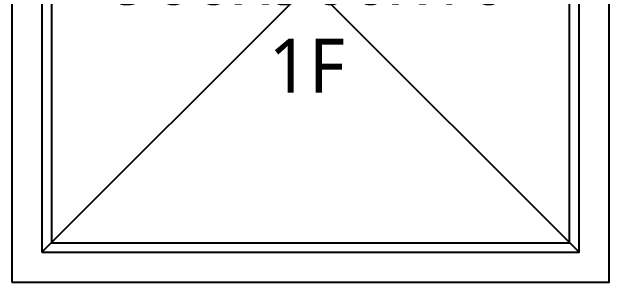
# Model space of a CAD drawing. Header units: millimetres. Extents: x 13515 to 183937, y -33900 to -660.
# Drawn here: x 120506.46 to 120522.11, y -19639.56 to -19632.48 of the extents above; entities that cross this region are included whole.
import ezdxf
from ezdxf.enums import TextEntityAlignment as Align

# ---------------------------------------------------------------- set-up
doc = ezdxf.new("R2010")
doc.units = ezdxf.units.MM
doc.header["$LTSCALE"] = 100
doc.header["$MEASUREMENT"] = 0
doc.layers.get('0').update_dxf_attribs({"linetype": 'CONTINUOUS'})
doc.layers.get('Defpoints').update_dxf_attribs({"color": 171, "linetype": 'CONTINUOUS'})
doc.layers.add('#프레임 라인', color=189, linetype='CONTINUOUS', plot=False)
doc.layers.add('ELE9', color=9, linetype='CONTINUOUS')
doc.styles.add('TE', font='malgun_0.ttf')

# ---------------------------------------------------------------- blocks, each defined once
blk = doc.blocks.new('C3-1F')
at = {"layer": '#프레임 라인', "ltscale": 0.1}
blk.add_lwpolyline([(-500, -500), (500, -500), (500, 500), (-500, 500)], close=True, dxfattribs=at)
for points in [[(-450, -450), (450, -450), (450, 450), (-450, 450)], [(-434, -434), (434, -434), (434, 434), (-434, 434)]]:
    blk.add_lwpolyline(points, close=True)
at = {"layer": 'Defpoints', "ltscale": 10000}
for p, q in [((-450, -450), (450, 450)), ((450, -450), (-450, 450))]:
    blk.add_line(p, q, dxfattribs=at)
at = {"layer": 'Defpoints', "style": 'TE'}
for s, p in [('C3', (0.14, 101.54)), ('900x900x16', (-0.09, -35.09)), ('1F', (-5.99, -182.33))]:
    blk.add_text(s, height=90, dxfattribs=at).set_placement(p, align=Align.CENTER)
blk = doc.blocks.new('FGHJ')
at = {"layer": 'ELE9', "ltscale": 0.1}
blk.add_blockref('C3-1F', (37118999.07, 39646.34), dxfattribs=at)

msp = doc.modelspace()

# ---------------------------------------------------------------- block references
at = {"xscale": 0.01565102769230769, "yscale": 0.01565102769230769, "zscale": 0.01565102769230769}
msp.add_blockref('FGHJ', (-460436.194, -20252.242), dxfattribs=at)

doc.saveas('drawing.dxf')
